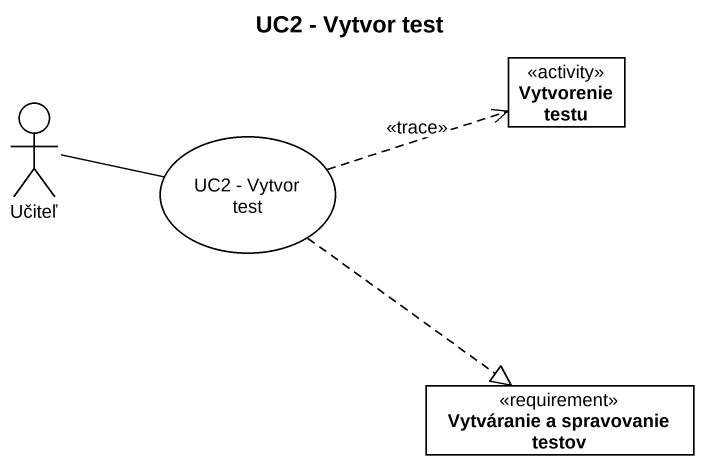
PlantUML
@startuml
title UC2 - Vytvor test
allowmixing
hide circle
hide empty members
class "Vytvorenie testu" as Vytvorenie_testu <<activity>>
actor Učiteľ
usecase "UC2 - Vytvor test" as UC2_Vytvor_test
class "Vytváranie a spravovanie testov" as Vytváranie_a_spravovanie <<requirement>>
Učiteľ -right- UC2_Vytvor_test
UC2_Vytvor_test .right.> Vytvorenie_testu : <<trace>>
UC2_Vytvor_test ..|> Vytváranie_a_spravovanie
@enduml
